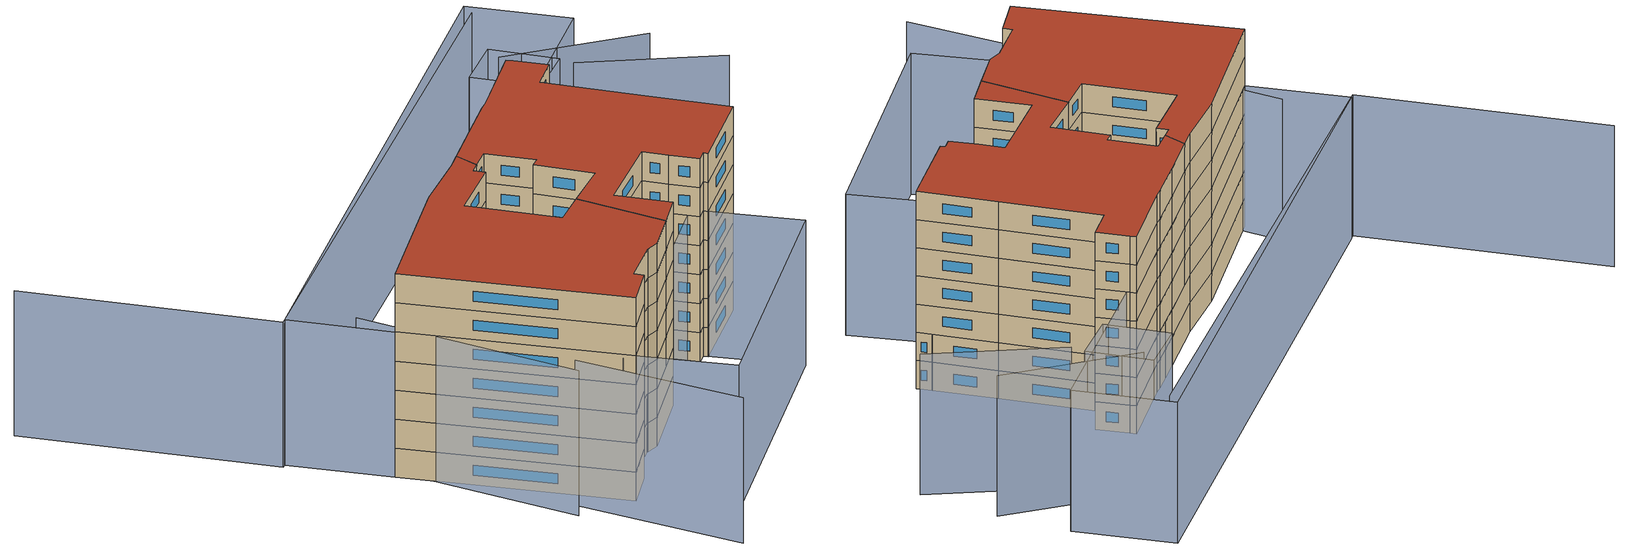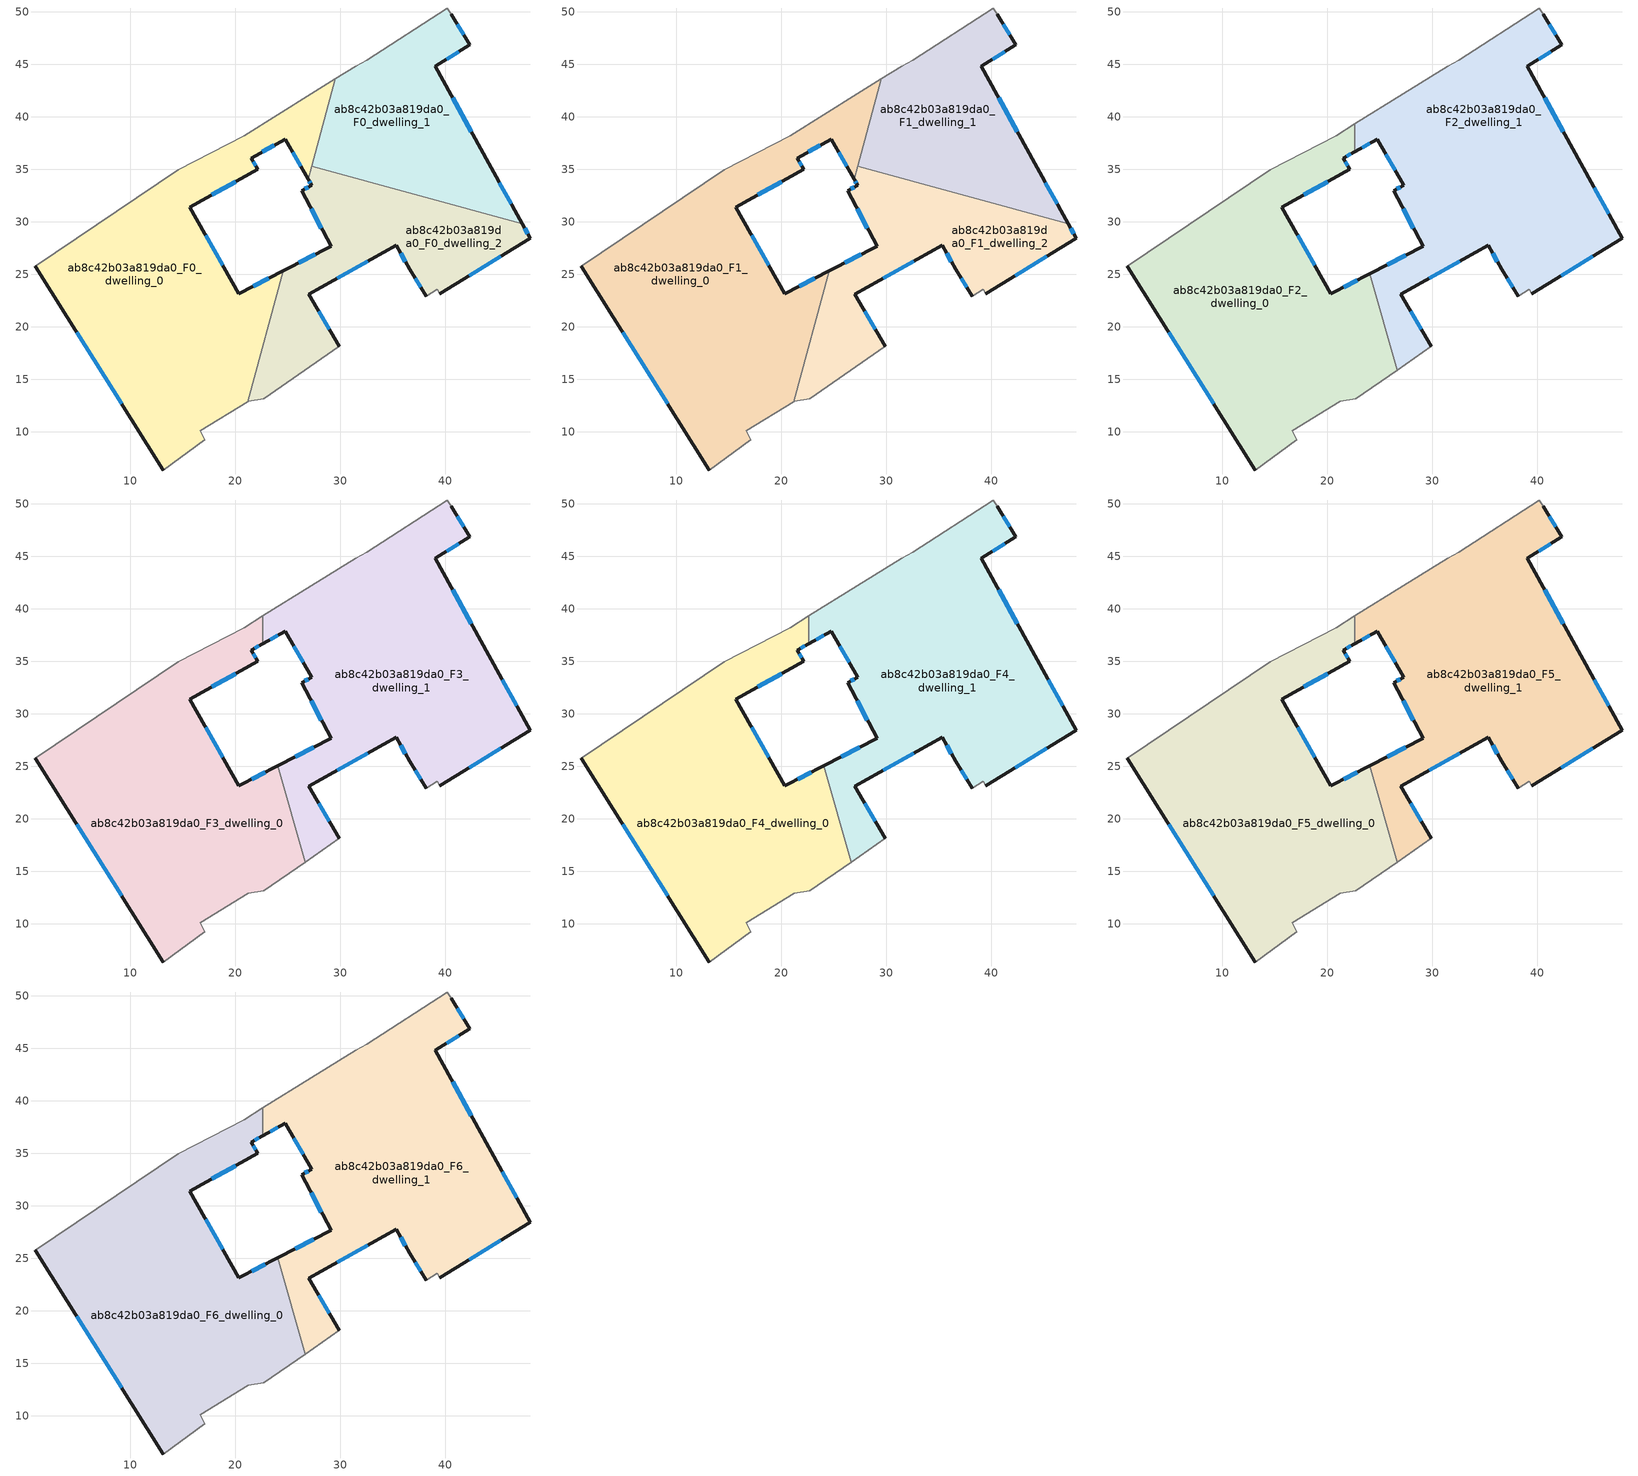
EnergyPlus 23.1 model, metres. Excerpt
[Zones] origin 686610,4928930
ab8c42b03a819da0_F0_dwelling_0
 floor ground (EU_floor_Construction): 29.54,43.62 26.94,34.06 24.77,37.89 21.52,36.07 22.12,35.01 15.67,31.4 20.34,23.17 24.56,25.33 21.17,12.86 16.64,10.12 17.1,9.23 13.15,6.36 0.94,25.79 14.58,34.98 20.83,38.22 27.24,42.21 z0
 wall outside (EU_wall_Construction): 24.56,25.33 20.34,23.17 15.67,31.4 22.12,35.01 21.52,36.07 24.77,37.89 26.94,34.06 / 0.94,25.79 13.15,6.36 z0:3
 wall adiabatic (EU_wall_Construction): 13.15,6.36 17.1,9.23 16.64,10.12 21.17,12.86 / 29.54,43.62 27.24,42.21 20.83,38.22 14.58,34.98 0.94,25.79 z0:3
 wall to ab8c42b03a819da0_F0_dwelling_2 (EU_wall_Construction): 21.17,12.86 24.56,25.33 / 26.94,34.06 27.27,35.28 z0:3
 wall to ab8c42b03a819da0_F0_dwelling_1 (EU_wall_Construction): 27.27,35.28 29.54,43.62 z0:3
 window (EU_Window_Construction): 25.48,36.64 26.24,35.31 / 22.58,36.66 23.72,37.3 / 21.93,35.35 21.72,35.72 / 17.77,32.57 20.03,33.83 / 18.83,25.84 17.19,28.72 / 23.19,24.62 21.72,23.87 / 4.91,19.47 9.18,12.68 z0.98:2.02
ab8c42b03a819da0_F0_dwelling_1
 floor ground (EU_floor_Construction): 42.34,46.86 39.05,44.83 44.12,35.59 47.33,29.82 27.27,35.28 29.54,43.62 31.45,44.8 32.52,45.39 40.19,50.37 40.55,49.77 z0
 wall outside (EU_wall_Construction): 47.33,29.82 44.12,35.59 39.05,44.83 42.34,46.86 40.55,49.77 z0:3
 wall adiabatic (EU_wall_Construction): 40.55,49.77 40.19,50.37 32.52,45.39 31.45,44.8 29.54,43.62 z0:3
 wall to ab8c42b03a819da0_F0_dwelling_2 (EU_wall_Construction): 27.27,35.28 47.33,29.82 z0:3
 window (EU_Window_Construction): 41.76,47.8 41.14,48.82 / 40.12,45.49 41.27,46.2 / 42.48,38.59 40.7,41.82 / 46.29,31.7 45.17,33.71 z0.98:2.02
ab8c42b03a819da0_F0_dwelling_2
 floor ground (EU_floor_Construction): 47.33,29.82 48.1,28.43 39.49,23.14 39.23,23.57 38.19,22.92 36.62,25.48 35.34,27.76 27.02,23.1 29.91,18.16 22.72,13.14 21.21,12.89 21.17,12.86 24.56,25.33 29.12,27.66 26.31,32.98 27.27,33.48 26.94,34.06 27.27,35.28 z0
 wall outside (EU_wall_Construction): 39.49,23.14 48.1,28.43 47.33,29.82 / 29.91,18.16 27.02,23.1 35.34,27.76 36.62,25.48 38.19,22.92 / 26.94,34.06 27.27,33.48 26.31,32.98 29.12,27.66 24.56,25.33 z0:3
 wall adiabatic (EU_wall_Construction): 38.19,22.92 39.23,23.57 39.49,23.14 / 21.17,12.86 21.21,12.89 22.72,13.14 29.91,18.16 z0:3
 window (EU_Window_Construction): 47.85,28.88 47.58,29.37 / 42.29,24.86 45.3,26.71 / 37.13,24.64 37.68,23.75 / 35.76,27.02 36.21,26.22 / 29.73,24.61 32.64,26.24 / 28.97,19.76 27.96,21.49 / 27.64,26.9 26.05,26.08 / 27.23,31.25 28.21,29.39 / 26.96,33.31 26.63,33.14 / 27.05,33.87 27.17,33.67 z0.98:2.02
ab8c42b03a819da0_F1_dwelling_0
 floor to ab8c42b03a819da0_F0_dwelling_0 (EU_floor_Construction): 29.54,43.62 26.94,34.06 24.77,37.89 21.52,36.07 22.12,35.01 15.67,31.4 20.34,23.17 24.56,25.33 21.17,12.86 16.64,10.12 17.1,9.23 13.15,6.36 0.94,25.79 14.58,34.98 20.83,38.22 27.24,42.21 z3
 wall outside (EU_wall_Construction): 24.56,25.33 20.34,23.17 15.67,31.4 22.12,35.01 21.52,36.07 24.77,37.89 26.94,34.06 / 0.94,25.79 13.15,6.36 z3:6
 wall adiabatic (EU_wall_Construction): 13.15,6.36 17.1,9.23 16.64,10.12 21.17,12.86 / 29.54,43.62 27.24,42.21 20.83,38.22 14.58,34.98 0.94,25.79 z3:6
 wall to ab8c42b03a819da0_F1_dwelling_2 (EU_wall_Construction): 21.17,12.86 24.56,25.33 / 26.94,34.06 27.27,35.28 z3:6
 wall to ab8c42b03a819da0_F1_dwelling_1 (EU_wall_Construction): 27.27,35.28 29.54,43.62 z3:6
 window (EU_Window_Construction): 25.48,36.64 26.24,35.31 / 22.58,36.66 23.72,37.3 / 21.93,35.35 21.72,35.72 / 17.77,32.57 20.03,33.83 / 18.83,25.84 17.19,28.72 / 23.19,24.62 21.72,23.87 / 4.91,19.47 9.18,12.68 z3.98:5.02
ab8c42b03a819da0_F1_dwelling_1
 floor to ab8c42b03a819da0_F0_dwelling_1 (EU_floor_Construction): 42.34,46.86 39.05,44.83 44.12,35.59 47.33,29.82 27.27,35.28 29.54,43.62 31.45,44.8 32.52,45.39 40.19,50.37 40.55,49.77 z3
 wall outside (EU_wall_Construction): 47.33,29.82 44.12,35.59 39.05,44.83 42.34,46.86 40.55,49.77 z3:6
 wall adiabatic (EU_wall_Construction): 40.55,49.77 40.19,50.37 32.52,45.39 31.45,44.8 29.54,43.62 z3:6
 wall to ab8c42b03a819da0_F1_dwelling_2 (EU_wall_Construction): 27.27,35.28 47.33,29.82 z3:6
 window (EU_Window_Construction): 41.76,47.8 41.14,48.82 / 40.12,45.49 41.27,46.2 / 42.48,38.59 40.7,41.82 / 46.29,31.7 45.17,33.71 z3.98:5.02
ab8c42b03a819da0_F1_dwelling_2
 floor to ab8c42b03a819da0_F0_dwelling_2 (EU_floor_Construction): 47.33,29.82 48.1,28.43 39.49,23.14 39.23,23.57 38.19,22.92 36.62,25.48 35.34,27.76 27.02,23.1 29.91,18.16 22.72,13.14 21.21,12.89 21.17,12.86 24.56,25.33 29.12,27.66 26.31,32.98 27.27,33.48 26.94,34.06 27.27,35.28 z3
 wall outside (EU_wall_Construction): 39.49,23.14 48.1,28.43 47.33,29.82 / 29.91,18.16 27.02,23.1 35.34,27.76 36.62,25.48 38.19,22.92 / 26.94,34.06 27.27,33.48 26.31,32.98 29.12,27.66 24.56,25.33 z3:6
 wall adiabatic (EU_wall_Construction): 38.19,22.92 39.23,23.57 39.49,23.14 / 21.17,12.86 21.21,12.89 22.72,13.14 29.91,18.16 z3:6
 window (EU_Window_Construction): 47.85,28.88 47.58,29.37 / 42.29,24.86 45.3,26.71 / 37.13,24.64 37.68,23.75 / 35.76,27.02 36.21,26.22 / 29.73,24.61 32.64,26.24 / 28.97,19.76 27.96,21.49 / 27.64,26.9 26.05,26.08 / 27.23,31.25 28.21,29.39 / 26.96,33.31 26.63,33.14 / 27.05,33.87 27.17,33.67 z3.98:5.02
ab8c42b03a819da0_F2_dwelling_0
 floor to ab8c42b03a819da0_F1_dwelling_0 (EU_floor_Construction): 22.61,39.32 22.61,36.67 21.52,36.07 22.12,35.01 15.67,31.4 20.34,23.17 24.05,25.07 24.28,24.28 21.17,12.86 16.64,10.12 17.1,9.23 13.15,6.36 0.94,25.79 14.58,34.98 20.83,38.22 z6
 floor to ab8c42b03a819da0_F1_dwelling_2 (EU_floor_Construction): 24.28,24.28 26.65,15.88 22.72,13.14 21.21,12.89 21.17,12.86 z6
 wall outside (EU_wall_Construction): 24.05,25.07 20.34,23.17 15.67,31.4 22.12,35.01 21.52,36.07 22.61,36.67 / 0.94,25.79 13.15,6.36 z6:9
 wall adiabatic (EU_wall_Construction): 22.61,39.32 20.83,38.22 14.58,34.98 0.94,25.79 / 13.15,6.36 17.1,9.23 16.64,10.12 21.21,12.89 22.72,13.14 26.66,15.88 z6:9
 wall to ab8c42b03a819da0_F2_dwelling_1 (EU_wall_Construction): 22.61,36.67 22.61,39.32 / 26.66,15.88 24.05,25.07 z6:9
 window (EU_Window_Construction): 21.88,36.26 22.26,36.48 / 21.93,35.35 21.72,35.72 / 17.77,32.57 20.03,33.83 / 18.83,25.84 17.19,28.72 / 22.85,24.45 21.55,23.78 / 4.91,19.47 9.18,12.68 z6.98:8.02
ab8c42b03a819da0_F2_dwelling_1
 floor to ab8c42b03a819da0_F1_dwelling_0 (EU_floor_Construction): 29.54,43.62 26.94,34.06 24.77,37.89 22.61,36.67 22.61,39.32 27.24,42.21 z6; 24.56,25.32 24.28,24.28 24.05,25.07 z6
 floor to ab8c42b03a819da0_F1_dwelling_2 (EU_floor_Construction): 47.33,29.82 48.1,28.43 39.49,23.14 39.23,23.57 38.19,22.92 36.62,25.48 35.34,27.76 27.02,23.1 29.91,18.16 26.65,15.88 24.28,24.28 24.56,25.32 29.12,27.66 26.31,32.98 27.27,33.48 26.94,34.06 27.27,35.28 z6
 floor to ab8c42b03a819da0_F1_dwelling_1 (EU_floor_Construction): 42.34,46.86 39.05,44.83 44.12,35.59 47.33,29.82 27.27,35.28 29.54,43.62 31.45,44.8 32.52,45.39 40.19,50.37 40.55,49.77 z6
 wall outside (EU_wall_Construction): 39.49,23.14 48.1,28.43 44.12,35.59 39.05,44.83 42.34,46.86 40.55,49.77 / 29.91,18.16 27.02,23.1 35.34,27.76 36.62,25.48 38.19,22.92 / 22.61,36.67 24.77,37.89 27.27,33.48 26.31,32.98 29.12,27.66 24.05,25.07 z6:9
 wall adiabatic (EU_wall_Construction): 40.55,49.77 40.19,50.37 32.52,45.39 31.45,44.8 27.24,42.21 22.61,39.32 / 38.19,22.92 39.23,23.57 39.49,23.14 / 26.66,15.88 29.91,18.16 z6:9
 window (EU_Window_Construction): 41.76,47.8 41.14,48.82 / 40.12,45.49 41.27,46.2 / 42.48,38.59 40.7,41.82 / 46.81,30.76 45.42,33.26 / 42.29,24.86 45.3,26.71 / 37.13,24.64 37.68,23.75 / 35.76,27.02 36.21,26.22 / 29.73,24.61 32.64,26.24 / 28.97,19.76 27.96,21.49 / 27.48,26.81 25.7,25.91 / 27.23,31.25 28.21,29.39 / 26.96,33.31 26.63,33.14 / 25.59,36.45 26.46,34.91 / 23.31,37.07 24.07,37.49 z6.98:8.02
ab8c42b03a819da0_F3_dwelling_0
 floor to ab8c42b03a819da0_F2_dwelling_0 (EU_floor_Construction): 22.61,39.32 22.61,36.67 21.52,36.07 22.12,35.01 15.67,31.4 20.34,23.17 24.05,25.07 26.65,15.88 22.72,13.14 21.21,12.89 16.64,10.12 17.1,9.23 13.15,6.36 0.94,25.79 14.58,34.98 20.83,38.22 z9
 wall outside (EU_wall_Construction): 24.05,25.07 20.34,23.17 15.67,31.4 22.12,35.01 21.52,36.07 22.61,36.67 / 0.94,25.79 13.15,6.36 z9:12
 wall adiabatic (EU_wall_Construction): 22.61,39.32 20.83,38.22 14.58,34.98 0.94,25.79 / 13.15,6.36 17.1,9.23 16.64,10.12 21.21,12.89 22.72,13.14 26.66,15.88 z9:12
 wall to ab8c42b03a819da0_F3_dwelling_1 (EU_wall_Construction): 22.61,36.67 22.61,39.32 / 26.66,15.88 24.05,25.07 z9:12
 window (EU_Window_Construction): 21.88,36.26 22.26,36.48 / 21.93,35.35 21.72,35.72 / 17.77,32.57 20.03,33.83 / 18.83,25.84 17.19,28.72 / 22.85,24.45 21.55,23.78 / 4.91,19.47 9.18,12.68 z9.98:11.02
ab8c42b03a819da0_F3_dwelling_1
 floor to ab8c42b03a819da0_F2_dwelling_1 (EU_floor_Construction): 42.34,46.86 39.05,44.83 44.12,35.59 48.1,28.43 39.49,23.14 39.23,23.57 38.19,22.92 36.62,25.48 35.34,27.76 27.02,23.1 29.91,18.16 26.65,15.88 24.05,25.07 29.12,27.66 26.31,32.98 27.27,33.48 24.77,37.89 22.61,36.67 22.61,39.32 27.24,42.21 31.45,44.8 32.52,45.39 40.19,50.37 40.55,49.77 z9
 wall outside (EU_wall_Construction): 39.49,23.14 48.1,28.43 44.12,35.59 39.05,44.83 42.34,46.86 40.55,49.77 / 29.91,18.16 27.02,23.1 35.34,27.76 36.62,25.48 38.19,22.92 / 22.61,36.67 24.77,37.89 27.27,33.48 26.31,32.98 29.12,27.66 24.05,25.07 z9:12
 wall adiabatic (EU_wall_Construction): 40.55,49.77 40.19,50.37 32.52,45.39 31.45,44.8 27.24,42.21 22.61,39.32 / 38.19,22.92 39.23,23.57 39.49,23.14 / 26.66,15.88 29.91,18.16 z9:12
 window (EU_Window_Construction): 41.76,47.8 41.14,48.82 / 40.12,45.49 41.27,46.2 / 42.48,38.59 40.7,41.82 / 46.81,30.76 45.42,33.26 / 42.29,24.86 45.3,26.71 / 37.13,24.64 37.68,23.75 / 35.76,27.02 36.21,26.22 / 29.73,24.61 32.64,26.24 / 28.97,19.76 27.96,21.49 / 27.48,26.81 25.7,25.91 / 27.23,31.25 28.21,29.39 / 26.96,33.31 26.63,33.14 / 25.59,36.45 26.46,34.91 / 23.31,37.07 24.07,37.49 z9.98:11.02
ab8c42b03a819da0_F4_dwelling_0
 floor to ab8c42b03a819da0_F3_dwelling_0 (EU_floor_Construction): 22.61,39.32 22.61,36.67 21.52,36.07 22.12,35.01 15.67,31.4 20.34,23.17 24.05,25.07 26.65,15.88 22.72,13.14 21.21,12.89 16.64,10.12 17.1,9.23 13.15,6.36 0.94,25.79 14.58,34.98 20.83,38.22 z12
 wall outside (EU_wall_Construction): 24.05,25.07 20.34,23.17 15.67,31.4 22.12,35.01 21.52,36.07 22.61,36.67 / 0.94,25.79 13.15,6.36 z12:15
 wall adiabatic (EU_wall_Construction): 22.61,39.32 20.83,38.22 14.58,34.98 0.94,25.79 / 13.15,6.36 17.1,9.23 16.64,10.12 21.21,12.89 22.72,13.14 26.66,15.88 z12:15
 wall to ab8c42b03a819da0_F4_dwelling_1 (EU_wall_Construction): 22.61,36.67 22.61,39.32 / 26.66,15.88 24.05,25.07 z12:15
 window (EU_Window_Construction): 21.88,36.26 22.26,36.48 / 21.93,35.35 21.72,35.72 / 17.77,32.57 20.03,33.83 / 18.83,25.84 17.19,28.72 / 22.85,24.45 21.55,23.78 / 4.91,19.47 9.18,12.68 z12.98:14.02
ab8c42b03a819da0_F4_dwelling_1
 floor to ab8c42b03a819da0_F3_dwelling_1 (EU_floor_Construction): 42.34,46.86 39.05,44.83 44.12,35.59 48.1,28.43 39.49,23.14 39.23,23.57 38.19,22.92 36.62,25.48 35.34,27.76 27.02,23.1 29.91,18.16 26.65,15.88 24.05,25.07 29.12,27.66 26.31,32.98 27.27,33.48 24.77,37.89 22.61,36.67 22.61,39.32 27.24,42.21 31.45,44.8 32.52,45.39 40.19,50.37 40.55,49.77 z12
 wall outside (EU_wall_Construction): 39.49,23.14 48.1,28.43 44.12,35.59 39.05,44.83 42.34,46.86 40.55,49.77 / 29.91,18.16 27.02,23.1 35.34,27.76 36.62,25.48 38.19,22.92 / 22.61,36.67 24.77,37.89 27.27,33.48 26.31,32.98 29.12,27.66 24.05,25.07 z12:15
 wall adiabatic (EU_wall_Construction): 40.55,49.77 40.19,50.37 32.52,45.39 31.45,44.8 27.24,42.21 22.61,39.32 / 38.19,22.92 39.23,23.57 39.49,23.14 / 26.66,15.88 29.91,18.16 z12:15
 window (EU_Window_Construction): 41.76,47.8 41.14,48.82 / 40.12,45.49 41.27,46.2 / 42.48,38.59 40.7,41.82 / 46.81,30.76 45.42,33.26 / 42.29,24.86 45.3,26.71 / 37.13,24.64 37.68,23.75 / 35.76,27.02 36.21,26.22 / 29.73,24.61 32.64,26.24 / 28.97,19.76 27.96,21.49 / 27.48,26.81 25.7,25.91 / 27.23,31.25 28.21,29.39 / 26.96,33.31 26.63,33.14 / 25.59,36.45 26.46,34.91 / 23.31,37.07 24.07,37.49 z12.98:14.02
ab8c42b03a819da0_F5_dwelling_0
 floor to ab8c42b03a819da0_F4_dwelling_0 (EU_floor_Construction): 22.61,39.32 22.61,36.67 21.52,36.07 22.12,35.01 15.67,31.4 20.34,23.17 24.05,25.07 26.65,15.88 22.72,13.14 21.21,12.89 16.64,10.12 17.1,9.23 13.15,6.36 0.94,25.79 14.58,34.98 20.83,38.22 z15
 wall outside (EU_wall_Construction): 24.05,25.07 20.34,23.17 15.67,31.4 22.12,35.01 21.52,36.07 22.61,36.67 / 0.94,25.79 13.15,6.36 z15:18
 wall adiabatic (EU_wall_Construction): 22.61,39.32 20.83,38.22 14.58,34.98 0.94,25.79 / 13.15,6.36 17.1,9.23 16.64,10.12 21.21,12.89 22.72,13.14 26.66,15.88 z15:18
 wall to ab8c42b03a819da0_F5_dwelling_1 (EU_wall_Construction): 22.61,36.67 22.61,39.32 / 26.66,15.88 24.05,25.07 z15:18
 window (EU_Window_Construction): 21.88,36.26 22.26,36.48 / 21.93,35.35 21.72,35.72 / 17.77,32.57 20.03,33.83 / 18.83,25.84 17.19,28.72 / 22.85,24.45 21.55,23.78 / 4.91,19.47 9.18,12.68 z15.98:17.02
ab8c42b03a819da0_F5_dwelling_1
 floor to ab8c42b03a819da0_F4_dwelling_1 (EU_floor_Construction): 42.34,46.86 39.05,44.83 44.12,35.59 48.1,28.43 39.49,23.14 39.23,23.57 38.19,22.92 36.62,25.48 35.34,27.76 27.02,23.1 29.91,18.16 26.65,15.88 24.05,25.07 29.12,27.66 26.31,32.98 27.27,33.48 24.77,37.89 22.61,36.67 22.61,39.32 27.24,42.21 31.45,44.8 32.52,45.39 40.19,50.37 40.55,49.77 z15
 wall outside (EU_wall_Construction): 39.49,23.14 48.1,28.43 44.12,35.59 39.05,44.83 42.34,46.86 40.55,49.77 / 29.91,18.16 27.02,23.1 35.34,27.76 36.62,25.48 38.19,22.92 / 22.61,36.67 24.77,37.89 27.27,33.48 26.31,32.98 29.12,27.66 24.05,25.07 z15:18
 wall adiabatic (EU_wall_Construction): 40.55,49.77 40.19,50.37 32.52,45.39 31.45,44.8 27.24,42.21 22.61,39.32 / 38.19,22.92 39.23,23.57 39.49,23.14 / 26.66,15.88 29.91,18.16 z15:18
 window (EU_Window_Construction): 41.76,47.8 41.14,48.82 / 40.12,45.49 41.27,46.2 / 42.48,38.59 40.7,41.82 / 46.81,30.76 45.42,33.26 / 42.29,24.86 45.3,26.71 / 37.13,24.64 37.68,23.75 / 35.76,27.02 36.21,26.22 / 29.73,24.61 32.64,26.24 / 28.97,19.76 27.96,21.49 / 27.48,26.81 25.7,25.91 / 27.23,31.25 28.21,29.39 / 26.96,33.31 26.63,33.14 / 25.59,36.45 26.46,34.91 / 23.31,37.07 24.07,37.49 z15.98:17.02
ab8c42b03a819da0_F6_dwelling_0
 floor to ab8c42b03a819da0_F5_dwelling_0 (EU_floor_Construction): 22.61,39.32 22.61,36.67 21.52,36.07 22.12,35.01 15.67,31.4 20.34,23.17 24.05,25.07 26.65,15.88 22.72,13.14 21.21,12.89 16.64,10.12 17.1,9.23 13.15,6.36 0.94,25.79 14.58,34.98 20.83,38.22 z18
 wall outside (EU_wall_Construction): 24.05,25.07 20.34,23.17 15.67,31.4 22.12,35.01 21.52,36.07 22.61,36.67 / 0.94,25.79 13.15,6.36 z18:21
 wall adiabatic (EU_wall_Construction): 22.61,39.32 20.83,38.22 14.58,34.98 0.94,25.79 / 13.15,6.36 17.1,9.23 16.64,10.12 21.21,12.89 22.72,13.14 26.66,15.88 z18:21
 wall to ab8c42b03a819da0_F6_dwelling_1 (EU_wall_Construction): 22.61,36.67 22.61,39.32 / 26.66,15.88 24.05,25.07 z18:21
 window (EU_Window_Construction): 21.88,36.26 22.26,36.48 / 21.93,35.35 21.72,35.72 / 17.77,32.57 20.03,33.83 / 18.83,25.84 17.19,28.72 / 22.85,24.45 21.55,23.78 / 4.91,19.47 9.18,12.68 z18.98:20.02
 roof outside (EU_roof_Construction): 22.72,13.14 26.66,15.88 24.05,25.07 20.34,23.17 15.67,31.4 22.12,35.01 21.52,36.07 22.61,36.67 22.61,39.32 20.83,38.22 14.58,34.98 0.94,25.79 13.15,6.36 17.1,9.23 16.64,10.12 21.21,12.89 z21
ab8c42b03a819da0_F6_dwelling_1
 floor to ab8c42b03a819da0_F5_dwelling_1 (EU_floor_Construction): 42.34,46.86 39.05,44.83 44.12,35.59 48.1,28.43 39.49,23.14 39.23,23.57 38.19,22.92 36.62,25.48 35.34,27.76 27.02,23.1 29.91,18.16 26.65,15.88 24.05,25.07 29.12,27.66 26.31,32.98 27.27,33.48 24.77,37.89 22.61,36.67 22.61,39.32 27.24,42.21 31.45,44.8 32.52,45.39 40.19,50.37 40.55,49.77 z18
 wall outside (EU_wall_Construction): 39.49,23.14 48.1,28.43 44.12,35.59 39.05,44.83 42.34,46.86 40.55,49.77 / 29.91,18.16 27.02,23.1 35.34,27.76 36.62,25.48 38.19,22.92 / 22.61,36.67 24.77,37.89 27.27,33.48 26.31,32.98 29.12,27.66 24.05,25.07 z18:21
 wall adiabatic (EU_wall_Construction): 40.55,49.77 40.19,50.37 32.52,45.39 31.45,44.8 27.24,42.21 22.61,39.32 / 38.19,22.92 39.23,23.57 39.49,23.14 / 26.66,15.88 29.91,18.16 z18:21
 window (EU_Window_Construction): 41.76,47.8 41.14,48.82 / 40.12,45.49 41.27,46.2 / 42.48,38.59 40.7,41.82 / 46.81,30.76 45.42,33.26 / 42.29,24.86 45.3,26.71 / 37.13,24.64 37.68,23.75 / 35.76,27.02 36.21,26.22 / 29.73,24.61 32.64,26.24 / 28.97,19.76 27.96,21.49 / 27.48,26.81 25.7,25.91 / 27.23,31.25 28.21,29.39 / 26.96,33.31 26.63,33.14 / 25.59,36.45 26.46,34.91 / 23.31,37.07 24.07,37.49 z18.98:20.02
 roof outside (EU_roof_Construction): 39.49,23.14 48.1,28.43 44.12,35.59 39.05,44.83 42.34,46.86 40.55,49.77 40.19,50.37 32.52,45.39 31.45,44.8 27.24,42.21 22.61,39.32 22.61,36.67 24.77,37.89 27.27,33.48 26.31,32.98 29.12,27.66 24.05,25.07 26.66,15.88 29.91,18.16 27.02,23.1 35.34,27.76 36.62,25.48 38.19,22.92 39.23,23.57 z21
shading: 8.5,9.71 13.89,-6.93 / 0.52,30.48 7.16,7.93 / 53.77,68.35 -4.94,34.57 / -4.94,34.57 -17.84,57 / 64.21,45.03 52.93,54.18 / 62.33,53.54 48.86,59.92 / 44.6,15.45 18.53,-1.78 / 18.53,-1.78 12.49,7.37 / 12.49,7.37 38.55,24.6 / 38.55,24.6 44.6,15.45 / -4.48,34.84 54.21,69.86 / 54.21,69.86 59.62,60.8 / 59.62,60.8 0.93,25.78 / 0.93,25.78 -4.48,34.84 / 49.32,61.82 52.64,55.71 / 52.64,55.71 47.28,52.79 / 47.28,52.79 43.96,58.9 / 43.96,58.9 49.32,61.82 z0:15
[Building]
EU S2 Campaign: North Axis=0; Terrain=City; Solar Distribution=FullExterior
[Site:Location]
Bologna: Latitude=44.5; Longitude=11.25; Time Zone=1; Elevation=37
[SizingPeriod:WeatherFileDays]
AnnualSizingPeriod: Begin Month=1; Begin Day of Month=1; End Month=12; End Day of Month=31; Day of Week for Start Day=Monday; Use Weather File Daylight Saving Period=No; Use Weather File Rain and Snow Indicators=No
[MATERIAL]
EU_InternalMass_Material: Roughness=MediumRough; Thickness=0.1; Conductivity=1; Density=1800; Specific Heat=900; Thermal Absorptance=0.9; Solar Absorptance=0.7; Visible Absorptance=0.7
[MATERIAL:NOMASS] Roughness=MediumRough; Thermal Absorptance=0.9; Solar Absorptance=0.7; Visible Absorptance=0.7
Name | Thermal Resistance
EU_wall_NoMass | 0.905828
EU_roof_NoMass | 0.37593
EU_floor_NoMass | 0.67114
[WINDOWMATERIAL:SIMPLEGLAZINGSYSTEM]
EU_Window_SimpleGlazing: UFactor=4.52486; Solar Heat Gain Coefficient=0.85; Visible Transmittance=0.85
[CONSTRUCTION]
EU_wall_Construction: EU_wall_NoMass
EU_roof_Construction: EU_roof_NoMass
EU_floor_Construction: EU_floor_NoMass
EU_InternalMass_Construction: EU_InternalMass_Material
EU_Window_Construction: EU_Window_SimpleGlazing
[ZONE] Type=1; Multiplier=1; Ceiling Height=autocalculate; Floor Area=autocalculate; Part of Total Floor Area=Yes
Name | Volume
ab8c42b03a819da0_F0_dwelling_0; ab8c42b03a819da0_F1_dwelling_0 | 1193.61
ab8c42b03a819da0_F2_dwelling_0 | 1193.91
ab8c42b03a819da0_F3_dwelling_0; ab8c42b03a819da0_F4_dwelling_0; ab8c42b03a819da0_F5_dwelling_0; ab8c42b03a819da0_F6_dwelling_0 | 1193.92
ab8c42b03a819da0_F0_dwelling_1 | 596.925
ab8c42b03a819da0_F1_dwelling_1 | 596.924
ab8c42b03a819da0_F2_dwelling_1; ab8c42b03a819da0_F3_dwelling_1; ab8c42b03a819da0_F4_dwelling_1; ab8c42b03a819da0_F5_dwelling_1; ab8c42b03a819da0_F6_dwelling_1 | 1193.89
ab8c42b03a819da0_F0_dwelling_2 | 597.278
ab8c42b03a819da0_F1_dwelling_2 | 597.276
[INTERNALMASS] Construction=EU_InternalMass_Construction
Name | Zone or ZoneList | Surface Area
ab8c42b03a819da0_F0_dwelling_0_EU_InternalMass | ab8c42b03a819da0_F0_dwelling_0 | 397.871
ab8c42b03a819da0_F0_dwelling_1_EU_InternalMass | ab8c42b03a819da0_F0_dwelling_1 | 198.975
ab8c42b03a819da0_F0_dwelling_2_EU_InternalMass | ab8c42b03a819da0_F0_dwelling_2 | 199.091
ab8c42b03a819da0_F1_dwelling_0_EU_InternalMass | ab8c42b03a819da0_F1_dwelling_0 | 397.871
ab8c42b03a819da0_F1_dwelling_1_EU_InternalMass | ab8c42b03a819da0_F1_dwelling_1 | 198.975
ab8c42b03a819da0_F1_dwelling_2_EU_InternalMass | ab8c42b03a819da0_F1_dwelling_2 | 199.091
ab8c42b03a819da0_F2_dwelling_0_EU_InternalMass | ab8c42b03a819da0_F2_dwelling_0 | 397.973
ab8c42b03a819da0_F2_dwelling_1_EU_InternalMass | ab8c42b03a819da0_F2_dwelling_1 | 397.965
ab8c42b03a819da0_F3_dwelling_0_EU_InternalMass | ab8c42b03a819da0_F3_dwelling_0 | 397.973
ab8c42b03a819da0_F3_dwelling_1_EU_InternalMass | ab8c42b03a819da0_F3_dwelling_1 | 397.965
ab8c42b03a819da0_F4_dwelling_0_EU_InternalMass | ab8c42b03a819da0_F4_dwelling_0 | 397.973
ab8c42b03a819da0_F4_dwelling_1_EU_InternalMass | ab8c42b03a819da0_F4_dwelling_1 | 397.965
ab8c42b03a819da0_F5_dwelling_0_EU_InternalMass | ab8c42b03a819da0_F5_dwelling_0 | 397.973
ab8c42b03a819da0_F5_dwelling_1_EU_InternalMass | ab8c42b03a819da0_F5_dwelling_1 | 397.965
ab8c42b03a819da0_F6_dwelling_0_EU_InternalMass | ab8c42b03a819da0_F6_dwelling_0 | 397.973
ab8c42b03a819da0_F6_dwelling_1_EU_InternalMass | ab8c42b03a819da0_F6_dwelling_1 | 397.965
[OTHEREQUIPMENT] Fuel Type=Electricity; Design Level Calculation Method=Watts/Area; Power per Zone Floor Area=1; Fraction Latent=0; Fraction Radiant=0; Fraction Lost=0; Carbon Dioxide Generation Rate=0; EndUse Subcategory=EU_Step8_InternalGains
Name | Zone or ZoneList or Space or SpaceList | Schedule
EU_Step8_InternalGain_ab8c42b03a819da0_F0_dwelling_0_f000 | ab8c42b03a819da0_F0_dwelling_0 | EU_Step8_GainSchedule_ab8c42b03a819da0_F0_dwelling_0_f000
EU_Step8_InternalGain_ab8c42b03a819da0_F0_dwelling_1_f000 | ab8c42b03a819da0_F0_dwelling_1 | EU_Step8_GainSchedule_ab8c42b03a819da0_F0_dwelling_1_f000
EU_Step8_InternalGain_ab8c42b03a819da0_F0_dwelling_2_f000 | ab8c42b03a819da0_F0_dwelling_2 | EU_Step8_GainSchedule_ab8c42b03a819da0_F0_dwelling_2_f000
EU_Step8_InternalGain_ab8c42b03a819da0_F1_dwelling_0_f000 | ab8c42b03a819da0_F1_dwelling_0 | EU_Step8_GainSchedule_ab8c42b03a819da0_F1_dwelling_0_f000
EU_Step8_InternalGain_ab8c42b03a819da0_F1_dwelling_1_f000 | ab8c42b03a819da0_F1_dwelling_1 | EU_Step8_GainSchedule_ab8c42b03a819da0_F1_dwelling_1_f000
EU_Step8_InternalGain_ab8c42b03a819da0_F1_dwelling_2_f000 | ab8c42b03a819da0_F1_dwelling_2 | EU_Step8_GainSchedule_ab8c42b03a819da0_F1_dwelling_2_f000
EU_Step8_InternalGain_ab8c42b03a819da0_F2_dwelling_0_f000 | ab8c42b03a819da0_F2_dwelling_0 | EU_Step8_GainSchedule_ab8c42b03a819da0_F2_dwelling_0_f000
EU_Step8_InternalGain_ab8c42b03a819da0_F2_dwelling_1_f000 | ab8c42b03a819da0_F2_dwelling_1 | EU_Step8_GainSchedule_ab8c42b03a819da0_F2_dwelling_1_f000
EU_Step8_InternalGain_ab8c42b03a819da0_F3_dwelling_0_f000 | ab8c42b03a819da0_F3_dwelling_0 | EU_Step8_GainSchedule_ab8c42b03a819da0_F3_dwelling_0_f000
EU_Step8_InternalGain_ab8c42b03a819da0_F3_dwelling_1_f000 | ab8c42b03a819da0_F3_dwelling_1 | EU_Step8_GainSchedule_ab8c42b03a819da0_F3_dwelling_1_f000
EU_Step8_InternalGain_ab8c42b03a819da0_F4_dwelling_0_f000 | ab8c42b03a819da0_F4_dwelling_0 | EU_Step8_GainSchedule_ab8c42b03a819da0_F4_dwelling_0_f000
EU_Step8_InternalGain_ab8c42b03a819da0_F4_dwelling_1_f000 | ab8c42b03a819da0_F4_dwelling_1 | EU_Step8_GainSchedule_ab8c42b03a819da0_F4_dwelling_1_f000
EU_Step8_InternalGain_ab8c42b03a819da0_F5_dwelling_0_f000 | ab8c42b03a819da0_F5_dwelling_0 | EU_Step8_GainSchedule_ab8c42b03a819da0_F5_dwelling_0_f000
EU_Step8_InternalGain_ab8c42b03a819da0_F5_dwelling_1_f000 | ab8c42b03a819da0_F5_dwelling_1 | EU_Step8_GainSchedule_ab8c42b03a819da0_F5_dwelling_1_f000
EU_Step8_InternalGain_ab8c42b03a819da0_F6_dwelling_0_f000 | ab8c42b03a819da0_F6_dwelling_0 | EU_Step8_GainSchedule_ab8c42b03a819da0_F6_dwelling_0_f000
EU_Step8_InternalGain_ab8c42b03a819da0_F6_dwelling_1_f000 | ab8c42b03a819da0_F6_dwelling_1 | EU_Step8_GainSchedule_ab8c42b03a819da0_F6_dwelling_1_f000
[ZONEVENTILATION:DESIGNFLOWRATE] Schedule=EU_AlwaysOn; Design Flow Rate Calculation Method=AirChanges/Hour; Air Changes per Hour=0.73129; Ventilation Type=Natural; Fan Pressure Rise=0; Fan Total Efficiency=1; Constant Term Coefficient=1; Temperature Term Coefficient=0; Velocity Term Coefficient=0; Velocity Squared Term Coefficient=0; Minimum Indoor Temperature=-100; Maximum Indoor Temperature=100; Delta Temperature=-100; Minimum Outdoor Temperature=-100; Maximum Outdoor Temperature=100; Maximum Wind Speed=40
Name | Zone or ZoneList or Space or SpaceList
EU_ConstantAir_ab8c42b03a819da0_F0_dwelling_0 | ab8c42b03a819da0_F0_dwelling_0
EU_ConstantAir_ab8c42b03a819da0_F0_dwelling_1 | ab8c42b03a819da0_F0_dwelling_1
EU_ConstantAir_ab8c42b03a819da0_F0_dwelling_2 | ab8c42b03a819da0_F0_dwelling_2
EU_ConstantAir_ab8c42b03a819da0_F1_dwelling_0 | ab8c42b03a819da0_F1_dwelling_0
EU_ConstantAir_ab8c42b03a819da0_F1_dwelling_1 | ab8c42b03a819da0_F1_dwelling_1
EU_ConstantAir_ab8c42b03a819da0_F1_dwelling_2 | ab8c42b03a819da0_F1_dwelling_2
EU_ConstantAir_ab8c42b03a819da0_F2_dwelling_0 | ab8c42b03a819da0_F2_dwelling_0
EU_ConstantAir_ab8c42b03a819da0_F2_dwelling_1 | ab8c42b03a819da0_F2_dwelling_1
EU_ConstantAir_ab8c42b03a819da0_F3_dwelling_0 | ab8c42b03a819da0_F3_dwelling_0
EU_ConstantAir_ab8c42b03a819da0_F3_dwelling_1 | ab8c42b03a819da0_F3_dwelling_1
EU_ConstantAir_ab8c42b03a819da0_F4_dwelling_0 | ab8c42b03a819da0_F4_dwelling_0
EU_ConstantAir_ab8c42b03a819da0_F4_dwelling_1 | ab8c42b03a819da0_F4_dwelling_1
EU_ConstantAir_ab8c42b03a819da0_F5_dwelling_0 | ab8c42b03a819da0_F5_dwelling_0
EU_ConstantAir_ab8c42b03a819da0_F5_dwelling_1 | ab8c42b03a819da0_F5_dwelling_1
EU_ConstantAir_ab8c42b03a819da0_F6_dwelling_0 | ab8c42b03a819da0_F6_dwelling_0
EU_ConstantAir_ab8c42b03a819da0_F6_dwelling_1 | ab8c42b03a819da0_F6_dwelling_1
[HVACTEMPLATE:THERMOSTAT] Constant Heating Setpoint=20; Constant Cooling Setpoint=50
EU_HeatOnly_ab8c42b03a819da0_F0_dwelling_0; EU_HeatOnly_ab8c42b03a819da0_F0_dwelling_1; EU_HeatOnly_ab8c42b03a819da0_F0_dwelling_2; EU_HeatOnly_ab8c42b03a819da0_F1_dwelling_0; EU_HeatOnly_ab8c42b03a819da0_F1_dwelling_1; EU_HeatOnly_ab8c42b03a819da0_F1_dwelling_2; EU_HeatOnly_ab8c42b03a819da0_F2_dwelling_0; EU_HeatOnly_ab8c42b03a819da0_F2_dwelling_1; EU_HeatOnly_ab8c42b03a819da0_F3_dwelling_0; EU_HeatOnly_ab8c42b03a819da0_F3_dwelling_1; EU_HeatOnly_ab8c42b03a819da0_F4_dwelling_0; EU_HeatOnly_ab8c42b03a819da0_F4_dwelling_1; EU_HeatOnly_ab8c42b03a819da0_F5_dwelling_0; EU_HeatOnly_ab8c42b03a819da0_F5_dwelling_1; EU_HeatOnly_ab8c42b03a819da0_F6_dwelling_0; EU_HeatOnly_ab8c42b03a819da0_F6_dwelling_1
[HVACTEMPLATE:ZONE:IDEALLOADSAIRSYSTEM] System Availability Schedule=EU_AlwaysOn; Maximum Heating Supply Air Temperature=50; Minimum Cooling Supply Air Temperature=13; Maximum Heating Supply Air Humidity Ratio=0.0156; Minimum Cooling Supply Air Humidity Ratio=0.0077; Heating Limit=NoLimit; Cooling Limit=NoLimit; Heating Availability Schedule=EU_AlwaysOn; Cooling Availability Schedule=EU_CoolingOff; Dehumidification Control Type=ConstantSensibleHeatRatio; Cooling Sensible Heat Ratio=0.7; Dehumidification Setpoint=60; Humidification Control Type=None; Humidification Setpoint=30; Outdoor Air Method=None; Outdoor Air Flow Rate per Person=0.00944; Outdoor Air Flow Rate per Zone Floor Area=0; Outdoor Air Flow Rate per Zone=0; Demand Controlled Ventilation Type=None; Outdoor Air Economizer Type=NoEconomizer; Heat Recovery Type=None; Sensible Heat Recovery Effectiveness=0.7; Latent Heat Recovery Effectiveness=0.65
Name | Template Thermostat
ab8c42b03a819da0_F0_dwelling_0 | EU_HeatOnly_ab8c42b03a819da0_F0_dwelling_0
ab8c42b03a819da0_F0_dwelling_1 | EU_HeatOnly_ab8c42b03a819da0_F0_dwelling_1
ab8c42b03a819da0_F0_dwelling_2 | EU_HeatOnly_ab8c42b03a819da0_F0_dwelling_2
ab8c42b03a819da0_F1_dwelling_0 | EU_HeatOnly_ab8c42b03a819da0_F1_dwelling_0
ab8c42b03a819da0_F1_dwelling_1 | EU_HeatOnly_ab8c42b03a819da0_F1_dwelling_1
ab8c42b03a819da0_F1_dwelling_2 | EU_HeatOnly_ab8c42b03a819da0_F1_dwelling_2
ab8c42b03a819da0_F2_dwelling_0 | EU_HeatOnly_ab8c42b03a819da0_F2_dwelling_0
ab8c42b03a819da0_F2_dwelling_1 | EU_HeatOnly_ab8c42b03a819da0_F2_dwelling_1
ab8c42b03a819da0_F3_dwelling_0 | EU_HeatOnly_ab8c42b03a819da0_F3_dwelling_0
ab8c42b03a819da0_F3_dwelling_1 | EU_HeatOnly_ab8c42b03a819da0_F3_dwelling_1
ab8c42b03a819da0_F4_dwelling_0 | EU_HeatOnly_ab8c42b03a819da0_F4_dwelling_0
ab8c42b03a819da0_F4_dwelling_1 | EU_HeatOnly_ab8c42b03a819da0_F4_dwelling_1
ab8c42b03a819da0_F5_dwelling_0 | EU_HeatOnly_ab8c42b03a819da0_F5_dwelling_0
ab8c42b03a819da0_F5_dwelling_1 | EU_HeatOnly_ab8c42b03a819da0_F5_dwelling_1
ab8c42b03a819da0_F6_dwelling_0 | EU_HeatOnly_ab8c42b03a819da0_F6_dwelling_0
ab8c42b03a819da0_F6_dwelling_1 | EU_HeatOnly_ab8c42b03a819da0_F6_dwelling_1
[SIZING:ZONE] Zone Cooling Design Supply Air Temperature Input Method=SupplyAirTemperature; Zone Cooling Design Supply Air Temperature=13; Zone Heating Design Supply Air Temperature Input Method=SupplyAirTemperature; Zone Heating Design Supply Air Temperature=50; Zone Cooling Design Supply Air Humidity Ratio=0.008; Zone Heating Design Supply Air Humidity Ratio=0.008; Cooling Design Air Flow Method=DesignDay; Cooling Design Air Flow Rate=0; Cooling Minimum Air Flow per Zone Floor Area=0.000762; Cooling Minimum Air Flow=0; Cooling Minimum Air Flow Fraction=0.2; Heating Design Air Flow Method=DesignDay; Heating Design Air Flow Rate=0; Heating Maximum Air Flow per Zone Floor Area=0.002032; Heating Maximum Air Flow=0.141576; Heating Maximum Air Flow Fraction=0.3; Account for Dedicated Outdoor Air System=No; Dedicated Outdoor Air System Control Strategy=NeutralSupplyAir; Dedicated Outdoor Air Low Setpoint Temperature for Design=autosize; Dedicated Outdoor Air High Setpoint Temperature for Design=autosize; Zone Load Sizing Method=Sensible Load Only No Latent Load; Zone Latent Cooling Design Supply Air Humidity Ratio Input Method=HumidityRatioDifference; Zone Cooling Design Supply Air Humidity Ratio Difference=0.005; Zone Latent Heating Design Supply Air Humidity Ratio Input Method=HumidityRatioDifference; Zone Humidification Design Supply Air Humidity Ratio Difference=0.005
ab8c42b03a819da0_F0_dwelling_0; ab8c42b03a819da0_F0_dwelling_1; ab8c42b03a819da0_F0_dwelling_2; ab8c42b03a819da0_F1_dwelling_0; ab8c42b03a819da0_F1_dwelling_1; ab8c42b03a819da0_F1_dwelling_2; ab8c42b03a819da0_F2_dwelling_0; ab8c42b03a819da0_F2_dwelling_1; ab8c42b03a819da0_F3_dwelling_0; ab8c42b03a819da0_F3_dwelling_1; ab8c42b03a819da0_F4_dwelling_0; ab8c42b03a819da0_F4_dwelling_1; ab8c42b03a819da0_F5_dwelling_0; ab8c42b03a819da0_F5_dwelling_1; ab8c42b03a819da0_F6_dwelling_0; ab8c42b03a819da0_F6_dwelling_1
[SCHEDULE:CONSTANT]
Name | Hourly Value
EU_AlwaysOn | 1
EU_CoolingOff | 0
[SCHEDULE:FILE] Column Number=1; Rows to Skip at Top=0; Number of Hours of Data=8760; Column Separator=Comma; Interpolate to Timestep=No; Minutes per Item=60; Adjust Schedule for Daylight Savings=Yes
Name | File
EU_Step8_GainSchedule_ab8c42b03a819da0_F0_dwelling_0_f000 | ../../schedules/ab8c42b03a819da0/ab8c42b03a819da0_F0_dwelling_0_f000_gain.csv
EU_Step8_GainSchedule_ab8c42b03a819da0_F0_dwelling_1_f000 | ../../schedules/ab8c42b03a819da0/ab8c42b03a819da0_F0_dwelling_1_f000_gain.csv
EU_Step8_GainSchedule_ab8c42b03a819da0_F0_dwelling_2_f000 | ../../schedules/ab8c42b03a819da0/ab8c42b03a819da0_F0_dwelling_2_f000_gain.csv
EU_Step8_GainSchedule_ab8c42b03a819da0_F1_dwelling_0_f000 | ../../schedules/ab8c42b03a819da0/ab8c42b03a819da0_F1_dwelling_0_f000_gain.csv
EU_Step8_GainSchedule_ab8c42b03a819da0_F1_dwelling_1_f000 | ../../schedules/ab8c42b03a819da0/ab8c42b03a819da0_F1_dwelling_1_f000_gain.csv
EU_Step8_GainSchedule_ab8c42b03a819da0_F1_dwelling_2_f000 | ../../schedules/ab8c42b03a819da0/ab8c42b03a819da0_F1_dwelling_2_f000_gain.csv
EU_Step8_GainSchedule_ab8c42b03a819da0_F2_dwelling_0_f000 | ../../schedules/ab8c42b03a819da0/ab8c42b03a819da0_F2_dwelling_0_f000_gain.csv
EU_Step8_GainSchedule_ab8c42b03a819da0_F2_dwelling_1_f000 | ../../schedules/ab8c42b03a819da0/ab8c42b03a819da0_F2_dwelling_1_f000_gain.csv
EU_Step8_GainSchedule_ab8c42b03a819da0_F3_dwelling_0_f000 | ../../schedules/ab8c42b03a819da0/ab8c42b03a819da0_F3_dwelling_0_f000_gain.csv
EU_Step8_GainSchedule_ab8c42b03a819da0_F3_dwelling_1_f000 | ../../schedules/ab8c42b03a819da0/ab8c42b03a819da0_F3_dwelling_1_f000_gain.csv
EU_Step8_GainSchedule_ab8c42b03a819da0_F4_dwelling_0_f000 | ../../schedules/ab8c42b03a819da0/ab8c42b03a819da0_F4_dwelling_0_f000_gain.csv
EU_Step8_GainSchedule_ab8c42b03a819da0_F4_dwelling_1_f000 | ../../schedules/ab8c42b03a819da0/ab8c42b03a819da0_F4_dwelling_1_f000_gain.csv
EU_Step8_GainSchedule_ab8c42b03a819da0_F5_dwelling_0_f000 | ../../schedules/ab8c42b03a819da0/ab8c42b03a819da0_F5_dwelling_0_f000_gain.csv
EU_Step8_GainSchedule_ab8c42b03a819da0_F5_dwelling_1_f000 | ../../schedules/ab8c42b03a819da0/ab8c42b03a819da0_F5_dwelling_1_f000_gain.csv
EU_Step8_GainSchedule_ab8c42b03a819da0_F6_dwelling_0_f000 | ../../schedules/ab8c42b03a819da0/ab8c42b03a819da0_F6_dwelling_0_f000_gain.csv
EU_Step8_GainSchedule_ab8c42b03a819da0_F6_dwelling_1_f000 | ../../schedules/ab8c42b03a819da0/ab8c42b03a819da0_F6_dwelling_1_f000_gain.csv
